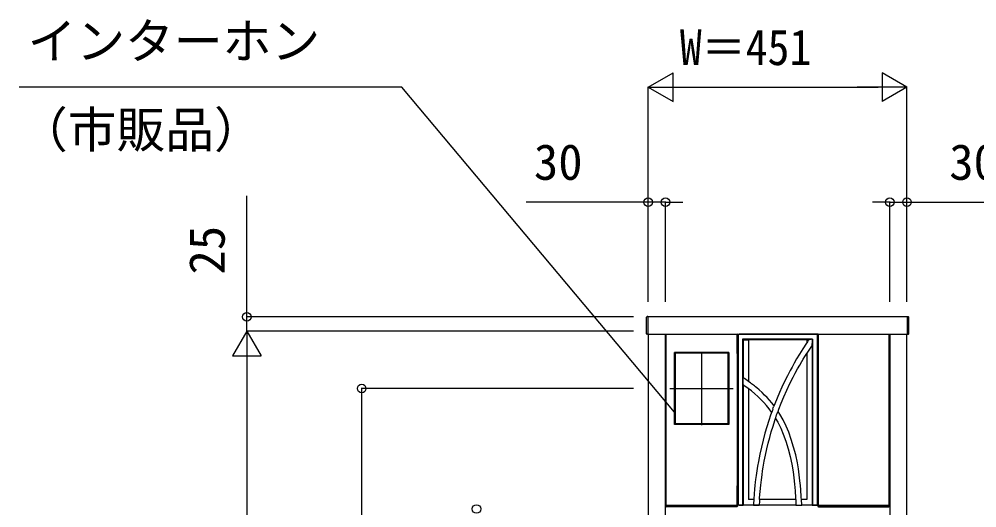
# Model space of a CAD drawing. Units: millimetres, scale not verified. Extents: x -4375 to 4375, y -6491 to 6464.
# Drawn here: x -2672 to -1003, y 551 to 1403 of the extents above; entities that cross this region are included whole.
import ezdxf
from ezdxf.enums import TextEntityAlignment as Align

# ---------------------------------------------------------------- set-up
doc = ezdxf.new("R2010")
doc.units = ezdxf.units.MM
doc.header["$LTSCALE"] = 30
doc.layers.add('0-2_YKK_A1', color=4, linetype='Continuous')
doc.layers.add('0-3_YKK_D', color=6, linetype='Continuous')
doc.styles.add('ＭＳ ゴシック', font='')
doc.styles.get('ＭＳ ゴシック').set_extended_font_data('MS Gothic')

msp = doc.modelspace()

# ---------------------------------------------------------------- linework, layer by layer
at = {"layer": '0-2_YKK_A1'}
for p, q in [((-1576.5, 884.8), (-1577.56, 884.74)), ((-1576.5, 884.8), (-1576.5, 883.85)), ((-1123.5, 884.8), (-1122.44, 884.74)), ((-1123.5, 884.8), (-1123.5, 883.85)), ((-1578.5, 882.79), (-1578.5, 883.74)), ((-1578.5, 882.29), (-1578.5, 882.79)), ((-1578.5, 854.86), (-1578.5, 882.29)), ((-1576.5, 883.85), (-1576.5, 882.36)), ((-1576.5, 882.36), (-1576.5, 854.6)), ((-1123.5, 883.85), (-1123.5, 882.36)), ((-1123.5, 882.36), (-1123.5, 854.6)), ((-1121.5, 882.79), (-1121.5, 883.74)), ((-1121.5, 882.29), (-1121.5, 882.79)), ((-1121.5, 854.86), (-1121.5, 882.29)), ((-1576.5, 853.8), (-1577.56, 853.86)), ((-1576.5, 854.6), (-1576.5, 853.8)), ((-1575.5, 854.3), (-1575.5, -740.7)), ((-1545.5, -740.7), (-1545.5, 854.3)), ((-1544.5, 555.3), (-1544.5, 854.3)), ((-1420.5, 854.3), (-1420.5, 555.3)), ((-1420.5, 820.3), (-1420.5, 854.3)), ((-1420.5, 854.3), (-1416.74, 854.3)), ((-1420, 854.04), (-1420, 556.06)), ((-1419, 853.69), (-1419, 556.41)), ((-1416.74, 854.3), (-1417, 854.04)), ((-1283.26, 854.3), (-1416.74, 854.3)), ((-1283, 854.04), (-1283.26, 854.3)), ((-1279.5, 854.3), (-1283.26, 854.3)), ((-1283, 854.04), (-1280, 854.04)), ((-1280, 854.04), (-1281, 853.69)), ((-1281, 853.69), (-1281, 556.41)), ((-1280, 854.04), (-1280, 556.06)), ((-1279.5, 854.3), (-1279.5, 555.3)), ((-1279.5, 820.3), (-1279.5, 854.3)), ((-1155.5, 555.3), (-1155.5, 854.3)), ((-1154.5, 854.3), (-1154.5, -740.7)), ((-1124.5, -740.7), (-1124.5, 854.3)), ((-1123.5, 854.6), (-1123.5, 853.8)), ((-1123.5, 853.8), (-1122.44, 853.86)), ((-1544.5, 841.8), (-1545.5, 841.8)), ((-1545.5, 841.8), (-1545.5, 816.8)), ((-1544.5, 816.8), (-1544.5, 841.8)), ((-1411, 845.3), (-1410, 844.3)), ((-1289, 845.3), (-1411, 845.3)), ((-1411, 845.3), (-1411, 556.41)), ((-1410, 844.3), (-1401, 844.3)), ((-1410, 844.3), (-1410, 778.19)), ((-1299, 844.3), (-1401, 844.3)), ((-1401, 844.3), (-1401, 771.76)), ((-1295.46, 844.3), (-1299, 844.3)), ((-1299, 844.3), (-1299, 839.12)), ((-1289, 845.3), (-1289.29, 845.01)), ((-1289, 845.3), (-1289, 556.41)), ((-1545.5, 832.8), (-1544.5, 832.8)), ((-1545.5, 825.8), (-1544.5, 825.8)), ((-1435.25, 822), (-1529.75, 822)), ((-1529.7, 820.8), (-1529.7, 697.8)), ((-1482.5, 823.3), (-1482.5, 695.3)), ((-1435.3, 820.8), (-1435.3, 697.8)), ((-1420, 820.3), (-1420.5, 820.3)), ((-1299, 820.88), (-1299, 565.8)), ((-1290, 834.59), (-1290, 555.8)), ((-1280, 820.3), (-1279.5, 820.3)), ((-1545.5, 816.8), (-1544.5, 816.8)), ((-1407.82, 776.65), (-1410.01, 778.19)), ((-1401, 771.76), (-1407.83, 776.64)), ((-1537.7, 759.3), (-1427.3, 759.3)), ((-1410, 765.96), (-1410, 555.8)), ((-1401, 759.55), (-1401, 565.8)), ((-1435.25, 696.6), (-1529.75, 696.6)), ((-1420.5, 555.8), (-1420.5, 589.8)), ((-1420.5, 589.8), (-1420, 589.8)), ((-1279.5, 589.8), (-1280, 589.8)), ((-1279.5, 555.8), (-1279.5, 589.8)), ((-1545.5, 573.8), (-1544.5, 573.8)), ((-1545.5, 566.8), (-1544.5, 566.8)), ((-1420.5, 555.3), (-1544.5, 555.3)), ((-1421.06, 553.3), (-1543.94, 553.3)), ((-1421, 555.3), (-1420, 555.3)), ((-1416.74, 555.8), (-1420.5, 555.8)), ((-1420, 555.3), (-1420.06, 554.24)), ((-1420, 556.06), (-1419, 556.41)), ((-1417, 556.06), (-1420, 556.06)), ((-1419, 556.41), (-1411, 556.41)), ((-1417, 556.06), (-1416.74, 555.8)), ((-1416.74, 555.8), (-1410, 555.8)), ((-1411, 556.41), (-1410, 555.8)), ((-1392, 555.8), (-1410, 555.8)), ((-1391.5, 565.8), (-1401, 565.8)), ((-1392, 555.8), (-1382, 555.8)), ((-1318, 555.8), (-1382, 555.8)), ((-1318.51, 565.8), (-1381.49, 565.8)), ((-1318.51, 565.8), (-1318, 555.8)), ((-1318, 555.8), (-1308, 555.8)), ((-1299, 565.8), (-1308.58, 565.8)), ((-1290, 555.8), (-1308, 555.8)), ((-1290, 555.8), (-1289, 556.41)), ((-1290, 555.8), (-1283.26, 555.8)), ((-1289, 556.41), (-1281, 556.41)), ((-1283.26, 555.8), (-1283, 556.06)), ((-1283.26, 555.8), (-1279.5, 555.8)), ((-1280, 556.06), (-1283, 556.06)), ((-1281, 556.41), (-1280, 556.06)), ((-1280, 555.3), (-1279.94, 554.24)), ((-1279, 555.3), (-1280, 555.3)), ((-1279.5, 555.3), (-1155.5, 555.3)), ((-1278.94, 553.3), (-1156.06, 553.3))]:
    msp.add_line(p, q, dxfattribs=at)
for points in [[(-1123.5, 854.3), (-1123.5, 884.3), (-1576.5, 884.3), (-1576.5, 854.3)], [(-1435, 696.3), (-1530, 696.3), (-1530, 822.3), (-1435, 822.3)], [(-1544.5, 557.8), (-1544.5, 582.8), (-1545.5, 582.8), (-1545.5, 557.8)]]:
    msp.add_lwpolyline(points, close=True, dxfattribs=at)
for points in [[(-1281, 853.69), (-1419, 853.69), (-1420, 854.04), (-1417, 854.04)], [(-1299.18, 838.84), (-1299.49, 838.39), (-1306.03, 828.44), (-1311.79, 819.26), (-1316.84, 810.87), (-1321.2, 803.33), (-1324.92, 796.67), (-1328.04, 790.91), (-1332.99, 781.43), (-1337.87, 771.62), (-1342.66, 761.45), (-1346.86, 752.07), (-1350.94, 742.47), (-1354.88, 732.69), (-1356.94, 727.27)], [(-1530, 820.8), (-1528.5, 820.8), (-1528.5, 697.8), (-1530, 697.8)], [(-1435.25, 822.3), (-1435.25, 820.8), (-1529.75, 820.8), (-1529.75, 822.3)], [(-1435, 820.8), (-1436.5, 820.8), (-1436.5, 697.8), (-1435, 697.8)], [(-1349.85, 717.67), (-1347.89, 723.04), (-1343.76, 733.63), (-1339, 745.07), (-1333.94, 756.5), (-1328.61, 767.81), (-1323.02, 778.98), (-1319.19, 786.29), (-1315.26, 793.49), (-1311.46, 800.24), (-1307.83, 806.47), (-1305.58, 810.24), (-1302.67, 815.01), (-1299.18, 820.6)], [(-1410, 778.19), (-1410.2, 778.13), (-1410.38, 777.61), (-1410.52, 776.71), (-1410.64, 775.43), (-1410.71, 773.74), (-1410.71, 771.63), (-1410.6, 769.33), (-1410.38, 767.3), (-1410.17, 766.3), (-1410, 765.96)], [(-1356.27, 729.05), (-1360.2, 734.19), (-1364.03, 738.73), (-1368.19, 743.34), (-1372.61, 747.93), (-1377.21, 752.41), (-1381.92, 756.7), (-1386.33, 760.49), (-1388.42, 762.21), (-1390.35, 763.76), (-1392.12, 765.15), (-1393.74, 766.41), (-1395.44, 767.7), (-1397.46, 769.21), (-1400.1, 771.14), (-1401.01, 771.8)], [(-1410, 765.96), (-1401.91, 760.2), (-1401, 759.55)], [(-1359.71, 719.82), (-1362.25, 712.72), (-1365.4, 703.39), (-1368.8, 692.62), (-1372.03, 681.59), (-1375.3, 669.43), (-1378.32, 657.07), (-1381.06, 644.64), (-1383.5, 632.14), (-1384.95, 623.87), (-1386.27, 615.61), (-1387.4, 607.77), (-1388.35, 600.48), (-1388.87, 596.11), (-1389.48, 590.5), (-1390.16, 583.66), (-1390.84, 575.6), (-1391.47, 566.3), (-1391.48, 566.13)], [(-1358.18, 723.54), (-1359.13, 721.24), (-1359.72, 719.82)], [(-1308.54, 565.72), (-1308.74, 569.05), (-1309.07, 574.28), (-1309.36, 578.64), (-1309.64, 582.49), (-1310.29, 590.34), (-1311.08, 598.62), (-1312.28, 609.01), (-1313.76, 619.4), (-1315.54, 629.71), (-1318.47, 643.49), (-1322.05, 657.23), (-1326.12, 670.45), (-1330.63, 682.95), (-1335.24, 693.86), (-1340.43, 704.43), (-1346.27, 714.65), (-1349.29, 719.21)], [(-1381.45, 566.13), (-1381.33, 568.46), (-1380.45, 580.07), (-1379.42, 590.63), (-1378.32, 600.13), (-1377.2, 608.57), (-1376.11, 615.92), (-1375.1, 622.21), (-1373.26, 632.55), (-1371.17, 643.12), (-1368.8, 653.92), (-1366.44, 663.75), (-1363.85, 673.66), (-1361.05, 683.65), (-1358.02, 693.69), (-1354.81, 703.59), (-1352.99, 708.87)], [(-1353.55, 707.25), (-1349.59, 700.39), (-1344.55, 690.2), (-1340.05, 679.61), (-1335.58, 667.25), (-1331.61, 654.33), (-1328.13, 640.92), (-1325.3, 627.58), (-1323.08, 614.27), (-1321.67, 603.53), (-1320.5, 592.43), (-1319.54, 580.87), (-1318.72, 568.7), (-1318.55, 565.72)], [(-1353.02, 708.88), (-1352.95, 709.06), (-1352.51, 710.7), (-1351.71, 713.43), (-1350.83, 715.58), (-1349.96, 717.48), (-1349.91, 717.7)], [(-1435.25, 696.3), (-1435.25, 697.8), (-1529.75, 697.8), (-1529.75, 696.3)], [(-1544.94, 554.24), (-1545, 555.3), (-1544, 555.3), (-1421, 555.3)], [(-1382, 555.8), (-1382.28, 555.94), (-1383.09, 556.07), (-1384.34, 556.17), (-1385.89, 556.23), (-1387.55, 556.23), (-1389.16, 556.19), (-1390.53, 556.11), (-1391.5, 555.99), (-1391.97, 555.85), (-1392, 555.8)], [(-1318, 555.8), (-1317.73, 555.94), (-1316.93, 556.07), (-1315.69, 556.17), (-1314.15, 556.22), (-1312.48, 556.23), (-1310.86, 556.19), (-1309.48, 556.11), (-1308.5, 555.99), (-1308.03, 555.85), (-1308, 555.8), (-1308.57, 565.72), (-1308.58, 565.8)], [(-1155.06, 554.24), (-1155, 555.3), (-1156, 555.3), (-1279, 555.3)]]:
    msp.add_lwpolyline(points, dxfattribs=at)
for centre, radius, start, end in [((-1577.5, 883.74), 1, 93.5, 180), ((-1122.5, 883.74), 1, 0, 86.5), ((-1577.5, 854.86), 1, 180, 266.5), ((-1122.5, 854.86), 1, 273.5, 0), ((-846.65, 533.71), 545.79, 145.31508, 145.97432), ((-1290.34, 827.11), 17.93, 86.61964, 106.55907), ((-1330.78, 842.61), 41.56, 348.86828, 3.3116), ((-846.65, 533.71), 535.8, 145.83715, 147.59082), ((-1511.01, 611.2), 184.55, 35.31065, 53.44488), ((-1398.65, 738.94), 43.3, 339.16476, 344.3691), ((-1543.94, 554.3), 1, 183.5, 270), ((-1421.06, 554.3), 1, 270, 356.5), ((-846.65, 533.71), 545.79, 176.62916, 177.68024), ((-846.65, 533.71), 535.8, 176.56623, 177.63696), ((-1278.94, 554.3), 1, 183.5, 270), ((-1156.06, 554.3), 1, 270, 356.5)]:
    msp.add_arc(centre, radius, start, end, dxfattribs=at)
at = {"layer": '0-3_YKK_D'}
for p, q in [((-1575.5, 1284.3), (-1532.2, 1309.3)), ((-1532.2, 1259.3), (-1532.2, 1309.3)), ((-1124.5, 1284.3), (-1167.8, 1309.3)), ((-1167.8, 1309.3), (-1167.8, 1259.3)), ((-1575.5, 910.3), (-1575.5, 1285.3)), ((-1575.5, 1284.3), (-1532.2, 1259.3)), ((-1575.5, 1284.3), (-1488.9, 1284.3)), ((-1525.5, 1284.3), (-1174.5, 1284.3)), ((-1124.5, 1284.3), (-1211.1, 1284.3)), ((-1124.5, 1284.3), (-1167.8, 1259.3)), ((-1124.5, 910.3), (-1124.5, 1285.3)), ((-2275, 884.3), (-2275, 1095.38)), ((-1575.5, 910.3), (-1575.5, 1085.3)), ((-1545.5, 910.3), (-1545.5, 1085.3)), ((-1154.5, 910.3), (-1154.5, 1085.3)), ((-1124.5, 910.3), (-1124.5, 1085.3)), ((-1575.5, 1084.3), (-1788.51, 1084.3)), ((-1545.5, 1084.3), (-1575.5, 1084.3)), ((-1545.5, 1084.3), (-1515.5, 1084.3)), ((-1154.5, 1084.3), (-1184.5, 1084.3)), ((-1154.5, 1084.3), (-1124.5, 1084.3)), ((-1124.5, 1084.3), (-911.49, 1084.3)), ((-1601.5, 884.3), (-2276, 884.3)), ((-2275, 859.3), (-2275, 884.3)), ((-2275, 859.3), (-2300, 816)), ((-1601.5, 859.3), (-2276, 859.3)), ((-1601.5, 859.3), (-2276, 859.3)), ((-2275, 859.3), (-2275, 829.3)), ((-2275, 859.3), (-2250, 816)), ((-2275, 859.3), (-2275, 772.7)), ((-2300, 816), (-2250, 816)), ((-2275, 809.3), (-2275, -690.7)), ((-1601.5, 759.3), (-2076, 759.3)), ((-2075, -740.7), (-2075, 759.3))]:
    msp.add_line(p, q, dxfattribs=at)
msp.add_lwpolyline([(-1530, 717.9), (-2005.27, 1284.3), (-2672.06, 1284.3)], dxfattribs=at)
for centre in [(-1575.5, 1084.3), (-1545.5, 1084.3), (-1154.5, 1084.3), (-1124.5, 1084.3), (-2275, 884.3), (-2075, 759.3), (-1875, 549.3)]:
    msp.add_circle(centre, 7.5, dxfattribs=at)

# ---------------------------------------------------------------- texts
at = {"layer": '0-3_YKK_D', "style": 'ＭＳ ゴシック'}
for s, p in [('インターホン', (-2657.42, 1315.18)), ('（市販品）', (-2672.39, 1160.47)), ('30', (-1774.79, 1104.3)), ('30', (-1050.78, 1104.3))]:
    msp.add_text(s, height=62.32, dxfattribs=at).set_placement(p, align=Align.BOTTOM_LEFT)
at = {"layer": '0-3_YKK_D', "style": 'ＭＳ ゴシック', "width": 0.9}
msp.add_text('W＝451', height=62.32, dxfattribs=at).set_placement((-1520.39, 1304.3), align=Align.BOTTOM_LEFT)
at = {"layer": '0-3_YKK_D', "style": 'ＭＳ ゴシック'}
msp.add_text('25', height=62.32, rotation=90, dxfattribs=at).set_placement((-2295, 958.02), align=Align.BOTTOM_LEFT)

doc.saveas('drawing.dxf')
